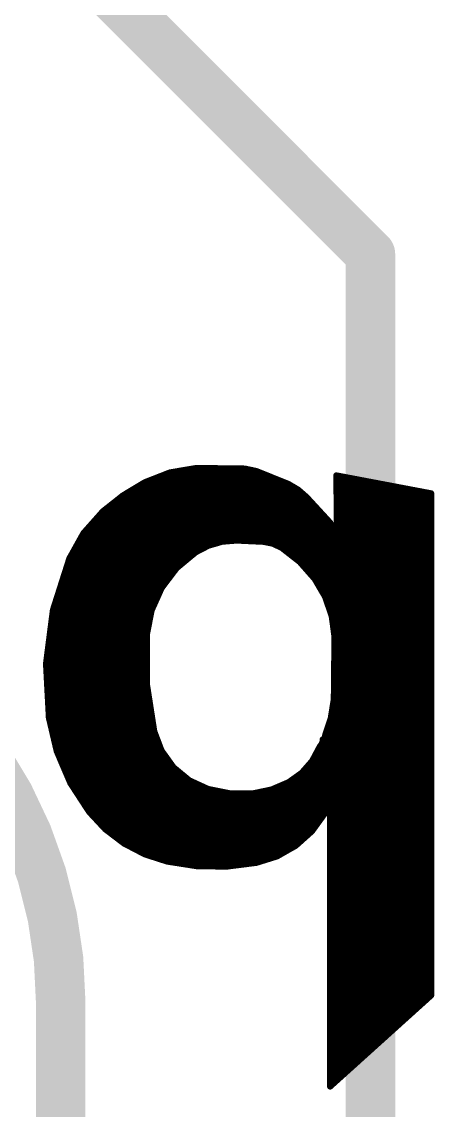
# Model space of a CAD drawing. Extents: x 0 to 48, y -23 to 79.
# Drawn here: x 30.32 to 32.012, y 39.672 to 44.133 of the extents above; entities that cross this region are included whole.
import ezdxf

# ---------------------------------------------------------------- set-up
doc = ezdxf.new("R2010")
doc.units = 0
for name, color, linetype in [('1', 12, 'CONTINUOUS'), ('16', 132, 'CONTINUOUS'), ('22', 40, 'CONTINUOUS')]:
    doc.layers.add(name, color=color, linetype=linetype)

msp = doc.modelspace()

# ---------------------------------------------------------------- linework, layer by layer
at = {"layer": '1'}
for points, const_width in [([(30.48, 40.114, 0.4142), (28.684, 41.91)], 0.2032), ([(30.5308, 40.114, 1), (30.4292, 40.114)], 0.1016), ([(30.4292, 40.114, 1), (30.5308, 40.114)], 0.1016)]:
    msp.add_lwpolyline(points, format="xyb", dxfattribs=dict(at, const_width=const_width))
at = {"layer": '1', "const_width": 0.2032}
msp.add_lwpolyline([(30.48, 31.006), (30.48, 40.114)], dxfattribs=at)
at = {"layer": '16', "const_width": 0.2032}
for points in [[(31.75, 43.18), (29.21, 45.72)], [(31.75, 13.843), (31.75, 43.18)]]:
    msp.add_lwpolyline(points, dxfattribs=at)
at = {"layer": '16', "const_width": 0.1016}
for points in [[(31.8008, 43.18, 1), (31.6992, 43.18)], [(31.7141, 43.1441, 1), (31.7859, 43.2159)]]:
    msp.add_lwpolyline(points, format="xyb", dxfattribs=at)
at = {"layer": '22', "const_width": 0.0254}
for points in [[(30.9278, 42.2853), (30.8254, 42.2453)], [(31.0363, 42.3037), (30.9278, 42.2853)], [(30.9613, 42.291), (31.2826, 42.291)], [(31.2344, 42.3012), (31.0363, 42.3037)], [(31.2826, 42.291), (31.2344, 42.3012)], [(31.4147, 42.2377), (31.2826, 42.291)], [(30.8254, 42.2453), (30.7352, 42.1912)], [(30.8169, 42.2402), (31.4085, 42.2402)], [(30.8773, 42.2656), (31.3456, 42.2656)], [(31.454, 42.2144), (31.4147, 42.2377)], [(31.6103, 42.2732), (31.6128, 42.0726)], [(31.9989, 42.1996), (31.6103, 42.2732)], [(31.6104, 42.2656), (31.6504, 42.2656)], [(31.6107, 42.2402), (31.7845, 42.2402)], [(30.7352, 42.1912), (30.6527, 42.1259)], [(30.7329, 42.1894), (31.4826, 42.1894)], [(30.7745, 42.2148), (31.4535, 42.2148)], [(31.4884, 42.1843), (31.454, 42.2144)], [(31.611, 42.2148), (31.9186, 42.2148)], [(31.6113, 42.1894), (31.9989, 42.1894)], [(31.9989, 40.1422), (31.9989, 42.1996)], [(30.7008, 42.164), (31.5071, 42.164)], [(31.5773, 42.0878), (31.4884, 42.1843)], [(31.6117, 42.164), (31.9989, 42.164)], [(30.6527, 42.1259), (30.5736, 42.0369)], [(30.6414, 42.1132), (31.5539, 42.1132)], [(30.6687, 42.1386), (31.5305, 42.1386)], [(31.612, 42.1386), (31.9989, 42.1386)], [(31.6123, 42.1132), (31.9989, 42.1132)], [(30.5962, 42.0624), (31.6001, 42.0624)], [(30.6188, 42.0878), (31.5773, 42.0878)], [(31.6001, 42.0624), (31.5773, 42.0878)], [(31.6052, 42.0649), (31.6001, 42.0624)], [(31.6001, 42.0624), (31.9989, 42.0624)], [(31.6128, 42.0726), (31.6052, 42.0649)], [(31.6126, 42.0878), (31.9989, 42.0878)], [(30.5736, 42.0369), (30.5156, 41.9329)], [(30.5595, 42.0116), (31.9989, 42.0116)], [(30.5737, 42.037), (31.9989, 42.037)], [(30.5453, 41.9862), (31.0885, 41.9862)], [(31.0337, 41.9583), (31.086, 41.9855)], [(31.086, 41.9855), (31.1426, 42.0018)], [(31.1426, 42.0018), (31.2014, 42.0065)], [(31.2014, 42.0065), (31.3106, 42.0014)], [(31.3106, 42.0014), (31.3503, 41.9935)], [(31.3503, 41.9935), (31.3868, 41.976)], [(31.3655, 41.9862), (31.9989, 41.9862)], [(31.3868, 41.976), (31.46, 41.9188)], [(30.5156, 41.9329), (30.4482, 41.7216)], [(30.517, 41.9354), (31.0061, 41.9354)], [(30.5312, 41.9608), (31.0385, 41.9608)], [(30.9556, 41.8934), (31.0337, 41.9583)], [(31.4063, 41.9608), (31.9989, 41.9608)], [(31.4388, 41.9354), (31.9989, 41.9354)], [(30.5002, 41.8846), (30.9489, 41.8846)], [(30.5083, 41.91), (30.9755, 41.91)], [(30.8942, 41.8126), (30.9556, 41.8934)], [(31.46, 41.9188), (31.5214, 41.849)], [(31.4678, 41.91), (31.9989, 41.91)], [(31.4901, 41.8846), (31.9989, 41.8846)], [(30.484, 41.8338), (30.9103, 41.8338)], [(30.4921, 41.8592), (30.9296, 41.8592)], [(31.5124, 41.8592), (31.9989, 41.8592)], [(31.5214, 41.849), (31.564, 41.7762)], [(31.5303, 41.8338), (31.9989, 41.8338)], [(30.4759, 41.8084), (30.8923, 41.8084)], [(30.8526, 41.72), (30.8942, 41.8126)], [(31.5451, 41.8084), (31.9989, 41.8084)], [(30.4597, 41.7576), (30.8695, 41.7576)], [(30.4678, 41.783), (30.8809, 41.783)], [(31.56, 41.783), (31.9989, 41.783)], [(31.564, 41.7762), (31.5914, 41.6964)], [(31.5704, 41.7576), (31.9989, 41.7576)], [(30.4482, 41.7216), (30.4199, 41.5016)], [(30.4463, 41.7068), (30.8501, 41.7068)], [(30.4516, 41.7322), (30.8581, 41.7322)], [(30.8331, 41.6204), (30.8526, 41.72)], [(31.5791, 41.7322), (31.9989, 41.7322)], [(31.5878, 41.7068), (31.9989, 41.7068)], [(30.4398, 41.656), (30.8401, 41.656)], [(30.443, 41.6814), (30.8451, 41.6814)], [(31.5914, 41.6964), (31.6027, 41.6128)], [(31.5935, 41.6814), (31.9989, 41.6814)], [(31.5969, 41.656), (31.9989, 41.656)], [(30.4365, 41.6306), (30.8351, 41.6306)], [(30.8328, 41.4211), (30.8331, 41.6204)], [(31.6027, 41.6128), (31.6001, 41.3563)], [(31.6003, 41.6306), (31.9989, 41.6306)], [(30.43, 41.5798), (30.833, 41.5798)], [(30.4332, 41.6052), (30.8331, 41.6052)], [(31.6024, 41.5798), (31.9989, 41.5798)], [(31.6026, 41.6052), (31.9989, 41.6052)], [(30.4234, 41.529), (30.8329, 41.529)], [(30.4267, 41.5544), (30.833, 41.5544)], [(31.6019, 41.529), (31.9989, 41.529)], [(31.6021, 41.5544), (31.9989, 41.5544)], [(30.4199, 41.5016), (30.4317, 41.2801)], [(30.4202, 41.5036), (30.8329, 41.5036)], [(30.4212, 41.4782), (30.8329, 41.4782)], [(31.6013, 41.4782), (31.9989, 41.4782)], [(31.6016, 41.5036), (31.9989, 41.5036)], [(30.4225, 41.4528), (30.8328, 41.4528)], [(31.6011, 41.4528), (31.9989, 41.4528)], [(30.4239, 41.4274), (30.8328, 41.4274)], [(30.4252, 41.402), (30.8358, 41.402)], [(30.8635, 41.2242), (30.8328, 41.4211)], [(31.6006, 41.402), (31.9989, 41.402)], [(31.6008, 41.4274), (31.9989, 41.4274)], [(30.4266, 41.3766), (30.8397, 41.3766)], [(30.4279, 41.3512), (30.8437, 41.3512)], [(31.6001, 41.3563), (31.5874, 41.2775)], [(31.5993, 41.3512), (31.9989, 41.3512)], [(31.6003, 41.3766), (31.9989, 41.3766)], [(30.4293, 41.3258), (30.8476, 41.3258)], [(30.4306, 41.3004), (30.8516, 41.3004)], [(31.5911, 41.3004), (31.9989, 41.3004)], [(31.5952, 41.3258), (31.9989, 41.3258)], [(30.4317, 41.2801), (30.464, 41.1425)], [(30.4329, 41.275), (30.8556, 41.275)], [(31.5874, 41.2775), (31.5646, 41.209)], [(31.5866, 41.275), (31.9989, 41.275)], [(30.4389, 41.2496), (30.8595, 41.2496)], [(30.4448, 41.2242), (30.8635, 41.2242)], [(30.8935, 41.1453), (30.8635, 41.2242)], [(31.5646, 41.209), (31.5641, 41.2053)], [(31.5697, 41.2242), (31.9989, 41.2242)], [(31.5781, 41.2496), (31.9989, 41.2496)], [(30.4508, 41.1988), (30.8731, 41.1988)], [(30.4567, 41.1734), (30.8828, 41.1734)], [(31.5468, 41.1683), (31.5417, 41.1607)], [(31.5524, 41.1764), (31.5468, 41.1683)], [(31.5503, 41.1734), (31.562, 41.1734)], [(31.5544, 41.1861), (31.5524, 41.1764)], [(31.562, 41.1836), (31.5544, 41.1912)], [(31.5544, 41.1912), (31.5544, 41.1861)], [(31.562, 40.8864), (31.562, 41.1836)], [(31.5641, 41.2053), (31.5655, 41.2018)], [(31.5655, 41.2018), (31.5685, 41.1994)], [(31.5685, 41.1994), (31.5722, 41.1988)], [(31.5722, 41.1988), (31.5849, 41.1988)], [(31.5722, 41.1988), (31.9989, 41.1988)], [(31.5849, 41.1988), (31.5849, 39.7688)], [(31.5849, 41.1734), (31.9989, 41.1734)], [(30.4627, 41.148), (30.8924, 41.148)], [(30.464, 41.1425), (30.5196, 41.0124)], [(30.4725, 41.1226), (30.9098, 41.1226)], [(30.9426, 41.0768), (30.8935, 41.1453)], [(31.5417, 41.1607), (31.511, 41.103)], [(31.5215, 41.1226), (31.562, 41.1226)], [(31.535, 41.148), (31.562, 41.148)], [(31.5849, 41.148), (31.9989, 41.148)], [(31.5849, 41.1226), (31.9989, 41.1226)], [(30.4834, 41.0972), (30.928, 41.0972)], [(31.0078, 41.0231), (30.9426, 41.0768)], [(31.511, 41.103), (31.4679, 41.0538)], [(31.506, 41.0972), (31.562, 41.0972)], [(31.5849, 41.0972), (31.9989, 41.0972)], [(30.4942, 41.0718), (30.9487, 41.0718)], [(30.5051, 41.0464), (30.9795, 41.0464)], [(31.4679, 41.0538), (31.4147, 41.0159)], [(31.4575, 41.0464), (31.562, 41.0464)], [(31.4837, 41.0718), (31.562, 41.0718)], [(31.5849, 41.0718), (31.9989, 41.0718)], [(31.5849, 41.0464), (31.9989, 41.0464)], [(30.5159, 41.021), (31.0124, 41.021)], [(30.5196, 41.0124), (30.5968, 40.894)], [(30.5306, 40.9956), (31.0679, 40.9956)], [(31.0845, 40.988), (31.0078, 41.0231)], [(31.1763, 40.9696), (31.0845, 40.988)], [(31.3446, 40.9859), (31.2699, 40.9702)], [(31.4147, 41.0159), (31.3446, 40.9859)], [(31.3673, 40.9956), (31.562, 40.9956)], [(31.4219, 41.021), (31.562, 41.021)], [(31.5849, 41.021), (31.9989, 41.021)], [(31.5849, 40.9956), (31.9989, 40.9956)], [(30.5471, 40.9702), (31.1733, 40.9702)], [(30.5637, 40.9448), (31.562, 40.9448)], [(31.2699, 40.9702), (31.1763, 40.9696)], [(31.2699, 40.9702), (31.562, 40.9702)], [(31.5849, 40.9702), (31.9989, 40.9702)], [(31.5849, 40.9448), (31.9989, 40.9448)], [(30.5802, 40.9194), (31.562, 40.9194)], [(31.5849, 40.9194), (31.9989, 40.9194)], [(30.5968, 40.894), (30.6626, 40.8233)], [(30.5968, 40.894), (31.562, 40.894)], [(30.6204, 40.8686), (31.5491, 40.8686)], [(31.51, 40.8148), (31.562, 40.8864)], [(31.5849, 40.894), (31.9989, 40.894)], [(31.5849, 40.8686), (31.9989, 40.8686)], [(30.6441, 40.8432), (31.5306, 40.8432)], [(30.6626, 40.8233), (30.7394, 40.7649)], [(30.6699, 40.8178), (31.5122, 40.8178)], [(31.444, 40.7558), (31.51, 40.8148)], [(31.5849, 40.8432), (31.9989, 40.8432)], [(31.5849, 40.8178), (31.9989, 40.8178)], [(30.7032, 40.7924), (31.4849, 40.7924)], [(30.7366, 40.767), (31.4565, 40.767)], [(30.7394, 40.7649), (30.825, 40.7203)], [(31.5849, 40.7924), (31.9989, 40.7924)], [(31.5849, 40.767), (31.9989, 40.767)], [(30.784, 40.7416), (31.4189, 40.7416)], [(30.825, 40.7203), (30.9169, 40.6908)], [(31.3671, 40.7121), (31.444, 40.7558)], [(31.5849, 40.7416), (31.9989, 40.7416)], [(30.8376, 40.7162), (31.3742, 40.7162)], [(30.9169, 40.6908), (31.0382, 40.6719)], [(30.9169, 40.6908), (31.2989, 40.6908)], [(31.0382, 40.6719), (31.1609, 40.6702)], [(31.1609, 40.6702), (31.2826, 40.6857)], [(31.2826, 40.6857), (31.3671, 40.7121)], [(31.5849, 40.7162), (31.9989, 40.7162)], [(31.5849, 40.6908), (31.9989, 40.6908)], [(31.5849, 40.6654), (31.9989, 40.6654)], [(31.5849, 40.64), (31.9989, 40.64)], [(31.5849, 40.6146), (31.9989, 40.6146)], [(31.5849, 40.5892), (31.9989, 40.5892)], [(31.5849, 40.5638), (31.9989, 40.5638)], [(31.5849, 40.5384), (31.9989, 40.5384)], [(31.5849, 40.513), (31.9989, 40.513)], [(31.5849, 40.4876), (31.9989, 40.4876)], [(31.5849, 40.4622), (31.9989, 40.4622)], [(31.5849, 40.4368), (31.9989, 40.4368)], [(31.5849, 40.4114), (31.9989, 40.4114)], [(31.5849, 40.386), (31.9989, 40.386)], [(31.5849, 40.3606), (31.9989, 40.3606)], [(31.5849, 40.3352), (31.9989, 40.3352)], [(31.5849, 40.3098), (31.9989, 40.3098)], [(31.5849, 40.2844), (31.9989, 40.2844)], [(31.5849, 40.259), (31.9989, 40.259)], [(31.5849, 40.2336), (31.9989, 40.2336)], [(31.5849, 40.2082), (31.9989, 40.2082)], [(31.5849, 40.1828), (31.9989, 40.1828)], [(31.5849, 40.1574), (31.9989, 40.1574)], [(31.5849, 39.7688), (31.9989, 40.1422)], [(31.5849, 40.132), (31.9876, 40.132)], [(31.5849, 40.1066), (31.9594, 40.1066)], [(31.5849, 40.0812), (31.9313, 40.0812)], [(31.5849, 40.0558), (31.9031, 40.0558)], [(31.5849, 40.0304), (31.8749, 40.0304)], [(31.5849, 40.005), (31.8468, 40.005)], [(31.5849, 39.9796), (31.8186, 39.9796)], [(31.5849, 39.9542), (31.7905, 39.9542)], [(31.5849, 39.9288), (31.7623, 39.9288)], [(31.5849, 39.9034), (31.7341, 39.9034)], [(31.5849, 39.878), (31.706, 39.878)], [(31.5849, 39.8526), (31.6778, 39.8526)], [(31.5849, 39.8272), (31.6496, 39.8272)], [(31.5849, 39.8018), (31.6215, 39.8018)], [(31.5849, 39.7764), (31.5933, 39.7764)]]:
    msp.add_lwpolyline(points, dxfattribs=at)
at = {"layer": '22', "const_width": 0.0127}
for points in [[(30.9268, 42.2916, 1), (30.9289, 42.2791)], [(30.9302, 42.2794, 1), (30.9255, 42.2913)], [(30.9613, 42.2974, 1), (30.9613, 42.2847)], [(31.0364, 42.31, 1), (31.0362, 42.2974)], [(31.0374, 42.2974, 1), (31.0352, 42.31)], [(31.2357, 42.3074, 1), (31.2331, 42.295)], [(31.2343, 42.2949, 1), (31.2345, 42.3075)], [(31.285, 42.2969, 1), (31.2802, 42.2851)], [(31.2813, 42.2848, 1), (31.2839, 42.2972)], [(31.2826, 42.2847, 1), (31.2826, 42.2974)], [(30.8169, 42.2465, 1), (30.8169, 42.2339)], [(30.8231, 42.2512, 1), (30.8277, 42.2394)], [(30.8287, 42.2399, 1), (30.8221, 42.2507)], [(30.8773, 42.2719, 1), (30.8773, 42.2593)], [(31.3456, 42.2593, 1), (31.3456, 42.2719)], [(31.4179, 42.2432, 1), (31.4115, 42.2322)], [(31.4085, 42.2339, 1), (31.4085, 42.2465)], [(31.4123, 42.2318, 1), (31.4171, 42.2436)], [(31.6166, 42.2733, 1), (31.604, 42.2731)], [(31.6115, 42.2794, 1), (31.6091, 42.267)], [(31.6104, 42.2719, 1), (31.6104, 42.2593)], [(31.6107, 42.2465, 1), (31.6107, 42.2339)], [(31.6504, 42.2593, 1), (31.6504, 42.2719)], [(31.7845, 42.2339, 1), (31.7845, 42.2465)], [(30.7329, 42.1957, 1), (30.7329, 42.1831)], [(30.7319, 42.1967, 1), (30.7384, 42.1858)], [(30.7391, 42.1862, 1), (30.7312, 42.1962)], [(30.7745, 42.2212, 1), (30.7745, 42.2085)], [(31.4582, 42.2192, 1), (31.4499, 42.2097)], [(31.4508, 42.209, 1), (31.4573, 42.2199)], [(31.4535, 42.2085, 1), (31.4535, 42.2212)], [(31.4826, 42.1831, 1), (31.4826, 42.1957)], [(31.611, 42.2212, 1), (31.611, 42.2085)], [(31.6113, 42.1957, 1), (31.6113, 42.1831)], [(31.9186, 42.2085, 1), (31.9186, 42.2212)], [(32.0053, 42.1996, 1), (31.9926, 42.1996)], [(31.9977, 42.1934, 1), (32.0001, 42.2058)], [(31.9989, 42.1831, 1), (31.9989, 42.1957)], [(30.7008, 42.1703, 1), (30.7008, 42.1577)], [(31.4931, 42.1886, 1), (31.4837, 42.18)], [(31.4842, 42.1795, 1), (31.4926, 42.1891)], [(31.5071, 42.1577, 1), (31.5071, 42.1703)], [(31.6117, 42.1703, 1), (31.6117, 42.1577)], [(31.9989, 42.1577, 1), (31.9989, 42.1703)], [(30.6414, 42.1195, 1), (30.6414, 42.1069)], [(30.6488, 42.1309, 1), (30.6566, 42.1209)], [(30.6574, 42.1217, 1), (30.648, 42.1301)], [(30.6687, 42.145, 1), (30.6687, 42.1323)], [(31.5305, 42.1323, 1), (31.5305, 42.145)], [(31.5539, 42.1069, 1), (31.5539, 42.1195)], [(31.612, 42.145, 1), (31.612, 42.1323)], [(31.6123, 42.1195, 1), (31.6123, 42.1069)], [(31.9989, 42.1323, 1), (31.9989, 42.145)], [(31.9989, 42.1069, 1), (31.9989, 42.1195)], [(30.5962, 42.0688, 1), (30.5962, 42.0561)], [(30.6188, 42.0941, 1), (30.6188, 42.0815)], [(31.582, 42.092, 1), (31.5726, 42.0836)], [(31.5726, 42.0835, 1), (31.582, 42.0921)], [(31.5773, 42.0815, 1), (31.5773, 42.0941)], [(31.6001, 42.0688, 1), (31.6001, 42.0561)], [(31.5973, 42.0681, 1), (31.6029, 42.0567)], [(31.5954, 42.0582, 1), (31.6048, 42.0666)], [(31.6007, 42.0694, 1), (31.6097, 42.0604)], [(31.6001, 42.0561, 1), (31.6001, 42.0688)], [(31.608, 42.0592, 1), (31.6024, 42.0706)], [(31.6126, 42.0941, 1), (31.6126, 42.0815)], [(31.6065, 42.0725, 1), (31.6191, 42.0727)], [(31.6173, 42.0681, 1), (31.6083, 42.0771)], [(31.9989, 42.0815, 1), (31.9989, 42.0941)], [(31.9989, 42.0561, 1), (31.9989, 42.0688)], [(30.5595, 42.0179, 1), (30.5595, 42.0053)], [(30.5688, 42.0411, 1), (30.5783, 42.0327)], [(30.5737, 42.0433, 1), (30.5737, 42.0307)], [(30.5791, 42.0338, 1), (30.568, 42.04)], [(31.9989, 42.0307, 1), (31.9989, 42.0433)], [(31.9989, 42.0053, 1), (31.9989, 42.0179)], [(30.5453, 41.9926, 1), (30.5453, 41.9799)], [(31.0842, 41.9916, 1), (31.0878, 41.9794)], [(31.0889, 41.9798, 1), (31.0831, 41.9911)], [(31.0885, 41.9799, 1), (31.0885, 41.9926)], [(31.1421, 42.0081, 1), (31.1432, 41.9954)], [(31.1444, 41.9957, 1), (31.1409, 42.0079)], [(31.2017, 42.0128, 1), (31.2011, 42.0002)], [(31.2019, 42.0002, 1), (31.2009, 42.0128)], [(31.3118, 42.0076, 1), (31.3094, 41.9952)], [(31.3103, 41.9951, 1), (31.3109, 42.0077)], [(31.353, 41.9992, 1), (31.3475, 41.9877)], [(31.349, 41.9872, 1), (31.3515, 41.9997)], [(31.3655, 41.9926, 1), (31.3655, 41.9799)], [(31.3907, 41.981, 1), (31.3829, 41.971)], [(31.3841, 41.9703, 1), (31.3895, 41.9817)], [(31.9989, 41.9799, 1), (31.9989, 41.9926)], [(30.5101, 41.936, 1), (30.5211, 41.9298)], [(30.5216, 41.931, 1), (30.5096, 41.9348)], [(30.517, 41.9417, 1), (30.517, 41.9291)], [(30.5312, 41.9671, 1), (30.5312, 41.9545)], [(31.0061, 41.9291, 1), (31.0061, 41.9417)], [(31.0308, 41.9639, 1), (31.0366, 41.9527)], [(31.0378, 41.9534, 1), (31.0296, 41.9632)], [(31.0385, 41.9545, 1), (31.0385, 41.9671)], [(31.4063, 41.9671, 1), (31.4063, 41.9545)], [(31.4388, 41.9417, 1), (31.4388, 41.9291)], [(31.9989, 41.9545, 1), (31.9989, 41.9671)], [(31.9989, 41.9291, 1), (31.9989, 41.9417)], [(30.5002, 41.8909, 1), (30.5002, 41.8783)], [(30.5083, 41.9164, 1), (30.5083, 41.9037)], [(30.9489, 41.8783, 1), (30.9489, 41.8909)], [(30.9516, 41.8983, 1), (30.9597, 41.8886)], [(30.9607, 41.8896, 1), (30.9506, 41.8973)], [(30.9755, 41.9037, 1), (30.9755, 41.9164)], [(31.4648, 41.923, 1), (31.4553, 41.9146)], [(31.4561, 41.9138, 1), (31.464, 41.9238)], [(31.4678, 41.9164, 1), (31.4678, 41.9037)], [(31.4901, 41.8909, 1), (31.4901, 41.8783)], [(31.9989, 41.9037, 1), (31.9989, 41.9164)], [(31.9989, 41.8783, 1), (31.9989, 41.8909)], [(30.484, 41.8402, 1), (30.484, 41.8275)], [(30.4921, 41.8655, 1), (30.4921, 41.8529)], [(30.9103, 41.8275, 1), (30.9103, 41.8402)], [(30.9296, 41.8529, 1), (30.9296, 41.8655)], [(31.5124, 41.8655, 1), (31.5124, 41.8529)], [(31.5269, 41.8522, 1), (31.5159, 41.8458)], [(31.5166, 41.8448, 1), (31.5262, 41.8532)], [(31.5303, 41.8402, 1), (31.5303, 41.8275)], [(31.9989, 41.8529, 1), (31.9989, 41.8655)], [(31.9989, 41.8275, 1), (31.9989, 41.8402)], [(30.4759, 41.8147, 1), (30.4759, 41.8021)], [(30.8891, 41.8165, 1), (30.8993, 41.8088)], [(30.9, 41.81, 1), (30.8884, 41.8152)], [(30.8923, 41.8021, 1), (30.8923, 41.8147)], [(31.5451, 41.8147, 1), (31.5451, 41.8021)], [(31.9989, 41.8021, 1), (31.9989, 41.8147)], [(30.4597, 41.764, 1), (30.4597, 41.7513)], [(30.4678, 41.7893, 1), (30.4678, 41.7767)], [(30.8695, 41.7513, 1), (30.8695, 41.764)], [(30.8809, 41.7767, 1), (30.8809, 41.7893)], [(31.56, 41.7893, 1), (31.56, 41.7767)], [(31.57, 41.7782, 1), (31.558, 41.7741)], [(31.5585, 41.773, 1), (31.5695, 41.7794)], [(31.5704, 41.764, 1), (31.5704, 41.7513)], [(31.9989, 41.7767, 1), (31.9989, 41.7893)], [(31.9989, 41.7513, 1), (31.9989, 41.764)], [(30.4463, 41.7131, 1), (30.4463, 41.7005)], [(30.4545, 41.7208, 1), (30.4419, 41.7224)], [(30.4421, 41.7235, 1), (30.4542, 41.7197)], [(30.4516, 41.7385, 1), (30.4516, 41.7259)], [(30.8589, 41.7188, 1), (30.8464, 41.7212)], [(30.8469, 41.7226, 1), (30.8584, 41.7174)], [(30.8501, 41.7005, 1), (30.8501, 41.7131)], [(30.8581, 41.7259, 1), (30.8581, 41.7385)], [(31.5791, 41.7385, 1), (31.5791, 41.7259)], [(31.5878, 41.7131, 1), (31.5878, 41.7005)], [(31.9989, 41.7259, 1), (31.9989, 41.7385)], [(31.9989, 41.7005, 1), (31.9989, 41.7131)], [(30.4398, 41.6623, 1), (30.4398, 41.6497)], [(30.443, 41.6878, 1), (30.443, 41.6751)], [(30.8401, 41.6497, 1), (30.8401, 41.6623)], [(30.8451, 41.6751, 1), (30.8451, 41.6878)], [(31.5977, 41.6973, 1), (31.5851, 41.6956)], [(31.5854, 41.6943, 1), (31.5974, 41.6985)], [(31.5935, 41.6878, 1), (31.5935, 41.6751)], [(31.5969, 41.6623, 1), (31.5969, 41.6497)], [(31.9989, 41.6751, 1), (31.9989, 41.6878)], [(31.9989, 41.6497, 1), (31.9989, 41.6623)], [(30.4365, 41.6369, 1), (30.4365, 41.6243)], [(30.8394, 41.6204, 1), (30.8268, 41.6204)], [(30.8269, 41.6216, 1), (30.8393, 41.6192)], [(30.8351, 41.6243, 1), (30.8351, 41.6369)], [(31.6003, 41.6369, 1), (31.6003, 41.6243)], [(31.609, 41.6127, 1), (31.5964, 41.6129)], [(31.9989, 41.6243, 1), (31.9989, 41.6369)], [(30.43, 41.5861, 1), (30.43, 41.5735)], [(30.4332, 41.6116, 1), (30.4332, 41.5989)], [(30.833, 41.5735, 1), (30.833, 41.5861)], [(30.8331, 41.5989, 1), (30.8331, 41.6116)], [(31.6024, 41.5861, 1), (31.6024, 41.5735)], [(31.6026, 41.6116, 1), (31.6026, 41.5989)], [(31.5964, 41.612, 1), (31.609, 41.6136)], [(31.9989, 41.5989, 1), (31.9989, 41.6116)], [(31.9989, 41.5735, 1), (31.9989, 41.5861)], [(30.4234, 41.5354, 1), (30.4234, 41.5227)], [(30.4267, 41.5607, 1), (30.4267, 41.5481)], [(30.8329, 41.5227, 1), (30.8329, 41.5354)], [(30.833, 41.5481, 1), (30.833, 41.5607)], [(31.6019, 41.5354, 1), (31.6019, 41.5227)], [(31.6021, 41.5607, 1), (31.6021, 41.5481)], [(31.9989, 41.5481, 1), (31.9989, 41.5607)], [(31.9989, 41.5227, 1), (31.9989, 41.5354)], [(30.4263, 41.5019, 1), (30.4136, 41.5013)], [(30.4136, 41.5024, 1), (30.4262, 41.5008)], [(30.4202, 41.5099, 1), (30.4202, 41.4973)], [(30.4212, 41.4845, 1), (30.4212, 41.4719)], [(30.8329, 41.4973, 1), (30.8329, 41.5099)], [(30.8329, 41.4719, 1), (30.8329, 41.4845)], [(31.6013, 41.4845, 1), (31.6013, 41.4719)], [(31.6016, 41.5099, 1), (31.6016, 41.4973)], [(31.9989, 41.4973, 1), (31.9989, 41.5099)], [(31.9989, 41.4719, 1), (31.9989, 41.4845)], [(30.4225, 41.4592, 1), (30.4225, 41.4465)], [(30.8328, 41.4465, 1), (30.8328, 41.4592)], [(31.6011, 41.4592, 1), (31.6011, 41.4465)], [(31.9989, 41.4465, 1), (31.9989, 41.4592)], [(30.4239, 41.4337, 1), (30.4239, 41.4211)], [(30.4252, 41.4083, 1), (30.4252, 41.3957)], [(30.8264, 41.4211, 1), (30.8391, 41.4211)], [(30.839, 41.4221, 1), (30.8265, 41.4201)], [(30.8328, 41.4211, 1), (30.8328, 41.4337)], [(30.8358, 41.3957, 1), (30.8358, 41.4083)], [(31.6006, 41.4083, 1), (31.6006, 41.3957)], [(31.6008, 41.4337, 1), (31.6008, 41.4211)], [(31.9989, 41.4211, 1), (31.9989, 41.4337)], [(31.9989, 41.3957, 1), (31.9989, 41.4083)], [(30.4266, 41.383, 1), (30.4266, 41.3703)], [(30.4279, 41.3575, 1), (30.4279, 41.3449)], [(30.8397, 41.3703, 1), (30.8397, 41.383)], [(30.8437, 41.3449, 1), (30.8437, 41.3575)], [(31.5993, 41.3575, 1), (31.5993, 41.3449)], [(31.5938, 41.3564, 1), (31.6064, 41.3562)], [(31.6064, 41.3553, 1), (31.5938, 41.3573)], [(31.6003, 41.383, 1), (31.6003, 41.3703)], [(31.9989, 41.3703, 1), (31.9989, 41.383)], [(31.9989, 41.3449, 1), (31.9989, 41.3575)], [(30.4293, 41.3321, 1), (30.4293, 41.3195)], [(30.4306, 41.3068, 1), (30.4306, 41.2941)], [(30.8476, 41.3195, 1), (30.8476, 41.3321)], [(30.8516, 41.2941, 1), (30.8516, 41.3068)], [(31.5911, 41.3068, 1), (31.5911, 41.2941)], [(31.5952, 41.3321, 1), (31.5952, 41.3195)], [(31.9989, 41.3195, 1), (31.9989, 41.3321)], [(31.9989, 41.2941, 1), (31.9989, 41.3068)], [(30.4379, 41.2816, 1), (30.4255, 41.2786)], [(30.4254, 41.2798, 1), (30.438, 41.2804)], [(30.4329, 41.2813, 1), (30.4329, 41.2687)], [(30.8556, 41.2687, 1), (30.8556, 41.2813)], [(31.5866, 41.2813, 1), (31.5866, 41.2687)], [(31.5811, 41.2785, 1), (31.5937, 41.2765)], [(31.5934, 41.2755, 1), (31.5814, 41.2795)], [(31.9989, 41.2687, 1), (31.9989, 41.2813)], [(30.4389, 41.2559, 1), (30.4389, 41.2433)], [(30.4448, 41.2306, 1), (30.4448, 41.2179)], [(30.8694, 41.2265, 1), (30.8576, 41.2219)], [(30.8572, 41.2232, 1), (30.8698, 41.2252)], [(30.8595, 41.2433, 1), (30.8595, 41.2559)], [(30.8635, 41.2179, 1), (30.8635, 41.2306)], [(31.5709, 41.2082, 1), (31.5583, 41.2098)], [(31.5697, 41.2306, 1), (31.5697, 41.2179)], [(31.5781, 41.2559, 1), (31.5781, 41.2433)], [(31.9989, 41.2433, 1), (31.9989, 41.2559)], [(31.9989, 41.2179, 1), (31.9989, 41.2306)], [(30.4508, 41.2051, 1), (30.4508, 41.1925)], [(30.4567, 41.1797, 1), (30.4567, 41.1671)], [(30.8731, 41.1925, 1), (30.8731, 41.2051)], [(30.8828, 41.1671, 1), (30.8828, 41.1797)], [(31.5416, 41.1719, 1), (31.552, 41.1647)], [(31.5521, 41.1648, 1), (31.5415, 41.1718)], [(31.5503, 41.1797, 1), (31.5503, 41.1671)], [(31.5462, 41.1777, 1), (31.5586, 41.1752)], [(31.5576, 41.1728, 1), (31.5472, 41.18)], [(31.5589, 41.1957, 1), (31.5499, 41.1867)], [(31.5608, 41.1912, 1), (31.548, 41.1912)], [(31.548, 41.1861, 1), (31.5608, 41.1861)], [(31.5606, 41.1848, 1), (31.5482, 41.1874)], [(31.5684, 41.1836, 1), (31.5556, 41.1836)], [(31.5575, 41.1791, 1), (31.5665, 41.1881)], [(31.57, 41.2076, 1), (31.5582, 41.2029)], [(31.5578, 41.2061, 1), (31.5704, 41.2044)], [(31.5586, 41.211, 1), (31.5706, 41.207)], [(31.5695, 41.2067, 1), (31.5616, 41.1968)], [(31.5596, 41.1994, 1), (31.5714, 41.2041)], [(31.562, 41.1671, 1), (31.562, 41.1797)], [(31.5695, 41.2057, 1), (31.5675, 41.1931)], [(31.5645, 41.1944, 1), (31.5724, 41.2044)], [(31.5722, 41.2051, 1), (31.5722, 41.1925)], [(31.5722, 41.2051, 1), (31.5722, 41.1925)], [(31.5712, 41.1925, 1), (31.5732, 41.2051)], [(31.5913, 41.1988, 1), (31.5785, 41.1988)], [(31.5849, 41.1797, 1), (31.5849, 41.1671)], [(31.5849, 41.1925, 1), (31.5849, 41.2051)], [(31.9989, 41.1925, 1), (31.9989, 41.2051)], [(31.9989, 41.1671, 1), (31.9989, 41.1797)], [(30.4627, 41.1544, 1), (30.4627, 41.1417)], [(30.4698, 41.1449, 1), (30.4582, 41.14)], [(30.4578, 41.141, 1), (30.4702, 41.1439)], [(30.4725, 41.1289, 1), (30.4725, 41.1163)], [(30.8986, 41.149, 1), (30.8883, 41.1416)], [(30.8875, 41.1431, 1), (30.8994, 41.1476)], [(30.8924, 41.1417, 1), (30.8924, 41.1544)], [(30.9098, 41.1163, 1), (30.9098, 41.1289)], [(31.5215, 41.1289, 1), (31.5215, 41.1163)], [(31.535, 41.1544, 1), (31.535, 41.1417)], [(31.5364, 41.1642, 1), (31.547, 41.1572)], [(31.5473, 41.1577, 1), (31.5361, 41.1637)], [(31.562, 41.1417, 1), (31.562, 41.1544)], [(31.562, 41.1163, 1), (31.562, 41.1289)], [(31.5849, 41.1544, 1), (31.5849, 41.1417)], [(31.5849, 41.1289, 1), (31.5849, 41.1163)], [(31.9989, 41.1417, 1), (31.9989, 41.1544)], [(31.9989, 41.1163, 1), (31.9989, 41.1289)], [(30.4834, 41.1035, 1), (30.4834, 41.0909)], [(30.928, 41.0909, 1), (30.928, 41.1035)], [(30.9467, 41.0817, 1), (30.9386, 41.0719)], [(30.9375, 41.0731, 1), (30.9478, 41.0805)], [(31.506, 41.1035, 1), (31.506, 41.0909)], [(31.5054, 41.106, 1), (31.5166, 41.1)], [(31.5158, 41.0988, 1), (31.5063, 41.1072)], [(31.562, 41.0909, 1), (31.562, 41.1035)], [(31.5849, 41.1035, 1), (31.5849, 41.0909)], [(31.9989, 41.0909, 1), (31.9989, 41.1035)], [(30.4942, 41.0782, 1), (30.4942, 41.0655)], [(30.5051, 41.0527, 1), (30.5051, 41.0401)], [(30.9487, 41.0655, 1), (30.9487, 41.0782)], [(30.9795, 41.0401, 1), (30.9795, 41.0527)], [(31.4575, 41.0527, 1), (31.4575, 41.0401)], [(31.4632, 41.058, 1), (31.4727, 41.0497)], [(31.4716, 41.0487, 1), (31.4642, 41.059)], [(31.4837, 41.0782, 1), (31.4837, 41.0655)], [(31.562, 41.0655, 1), (31.562, 41.0782)], [(31.562, 41.0401, 1), (31.562, 41.0527)], [(31.5849, 41.0782, 1), (31.5849, 41.0655)], [(31.5849, 41.0527, 1), (31.5849, 41.0401)], [(31.9989, 41.0655, 1), (31.9989, 41.0782)], [(31.9989, 41.0401, 1), (31.9989, 41.0527)], [(30.5159, 41.0273, 1), (30.5159, 41.0147)], [(30.5249, 41.0159, 1), (30.5143, 41.009)], [(30.5138, 41.01, 1), (30.5254, 41.0149)], [(30.5306, 41.002, 1), (30.5306, 40.9893)], [(31.0104, 41.0289, 1), (31.0051, 41.0173)], [(31.0037, 41.0182, 1), (31.0118, 41.028)], [(31.0124, 41.0147, 1), (31.0124, 41.0273)], [(31.0679, 40.9893, 1), (31.0679, 41.002)], [(31.0857, 40.9942, 1), (31.0833, 40.9818)], [(31.0819, 40.9822, 1), (31.0871, 40.9938)], [(31.3421, 40.9917, 1), (31.3471, 40.98)], [(31.3459, 40.9797, 1), (31.3433, 40.9921)], [(31.3673, 41.002, 1), (31.3673, 40.9893)], [(31.411, 41.0211, 1), (31.4184, 41.0107)], [(31.4172, 41.0101, 1), (31.4122, 41.0217)], [(31.4219, 41.0273, 1), (31.4219, 41.0147)], [(31.562, 41.0147, 1), (31.562, 41.0273)], [(31.562, 40.9893, 1), (31.562, 41.002)], [(31.5849, 41.002, 1), (31.5849, 40.9893)], [(31.5849, 41.0273, 1), (31.5849, 41.0147)], [(31.9989, 41.0147, 1), (31.9989, 41.0273)], [(31.9989, 40.9893, 1), (31.9989, 41.002)], [(30.5471, 40.9766, 1), (30.5471, 40.9639)], [(30.5637, 40.9511, 1), (30.5637, 40.9385)], [(31.1762, 40.976, 1), (31.1763, 40.9633)], [(31.1733, 40.9639, 1), (31.1733, 40.9766)], [(31.175, 40.9634, 1), (31.1775, 40.9758)], [(31.2699, 40.9766, 1), (31.2699, 40.9639)], [(31.2686, 40.9764, 1), (31.2712, 40.964)], [(31.2699, 40.9639, 1), (31.2699, 40.9765)], [(31.562, 40.9639, 1), (31.562, 40.9766)], [(31.562, 40.9385, 1), (31.562, 40.9511)], [(31.5849, 40.9766, 1), (31.5849, 40.9639)], [(31.5849, 40.9511, 1), (31.5849, 40.9385)], [(31.9989, 40.9639, 1), (31.9989, 40.9766)], [(31.9989, 40.9385, 1), (31.9989, 40.9511)], [(30.5802, 40.9258, 1), (30.5802, 40.9131)], [(31.562, 40.9131, 1), (31.562, 40.9258)], [(31.5849, 40.9258, 1), (31.5849, 40.9131)], [(31.9989, 40.9131, 1), (31.9989, 40.9258)], [(30.5968, 40.9004, 1), (30.5968, 40.8877)], [(30.6014, 40.8983, 1), (30.5922, 40.8897)], [(30.5915, 40.8905, 1), (30.6021, 40.8975)], [(30.6204, 40.8749, 1), (30.6204, 40.8623)], [(31.5491, 40.8623, 1), (31.5491, 40.8749)], [(31.5556, 40.8864, 1), (31.5684, 40.8864)], [(31.5671, 40.8827, 1), (31.5569, 40.8901)], [(31.562, 40.8877, 1), (31.562, 40.9004)], [(31.5849, 40.9004, 1), (31.5849, 40.8877)], [(31.5849, 40.8749, 1), (31.5849, 40.8623)], [(31.9989, 40.8877, 1), (31.9989, 40.9004)], [(31.9989, 40.8623, 1), (31.9989, 40.8749)], [(30.6441, 40.8496, 1), (30.6441, 40.8369)], [(30.6664, 40.8284, 1), (30.6587, 40.8183)], [(30.6579, 40.819, 1), (30.6672, 40.8277)], [(30.6699, 40.8242, 1), (30.6699, 40.8115)], [(31.5048, 40.8185, 1), (31.5151, 40.8111)], [(31.5142, 40.8101, 1), (31.5057, 40.8195)], [(31.5122, 40.8115, 1), (31.5122, 40.8242)], [(31.5306, 40.8369, 1), (31.5306, 40.8496)], [(31.5849, 40.8496, 1), (31.5849, 40.8369)], [(31.5849, 40.8242, 1), (31.5849, 40.8115)], [(31.9989, 40.8369, 1), (31.9989, 40.8496)], [(31.9989, 40.8115, 1), (31.9989, 40.8242)], [(30.7032, 40.7987, 1), (30.7032, 40.7861)], [(30.7366, 40.7734, 1), (30.7366, 40.7607)], [(30.7423, 40.7705, 1), (30.7364, 40.7592)], [(30.7355, 40.7598, 1), (30.7432, 40.7699)], [(31.4565, 40.7607, 1), (31.4565, 40.7734)], [(31.4849, 40.7861, 1), (31.4849, 40.7987)], [(31.5849, 40.7734, 1), (31.5849, 40.7607)], [(31.5849, 40.7987, 1), (31.5849, 40.7861)], [(31.9989, 40.7861, 1), (31.9989, 40.7987)], [(31.9989, 40.7607, 1), (31.9989, 40.7734)], [(30.784, 40.748, 1), (30.784, 40.7353)], [(30.8269, 40.7263, 1), (30.823, 40.7142)], [(30.822, 40.7146, 1), (30.8279, 40.7259)], [(31.4189, 40.7353, 1), (31.4189, 40.748)], [(31.4398, 40.7606, 1), (31.4482, 40.7511)], [(31.4471, 40.7503, 1), (31.4409, 40.7614)], [(31.5849, 40.748, 1), (31.5849, 40.7353)], [(31.9989, 40.7353, 1), (31.9989, 40.748)], [(30.8376, 40.7225, 1), (30.8376, 40.7099)], [(30.9179, 40.6971, 1), (30.9159, 40.6845)], [(30.9169, 40.6972, 1), (30.9169, 40.6845)], [(30.915, 40.6848, 1), (30.9188, 40.6968)], [(31.0382, 40.6782, 1), (31.0381, 40.6655)], [(31.0372, 40.6656, 1), (31.0391, 40.6782)], [(31.2807, 40.6918, 1), (31.2845, 40.6796)], [(31.2834, 40.6794, 1), (31.2818, 40.692)], [(31.2989, 40.6845, 1), (31.2989, 40.6972)], [(31.3639, 40.7177, 1), (31.3702, 40.7066)], [(31.3689, 40.7061, 1), (31.3652, 40.7182)], [(31.3742, 40.7099, 1), (31.3742, 40.7225)], [(31.5849, 40.6972, 1), (31.5849, 40.6845)], [(31.5849, 40.7225, 1), (31.5849, 40.7099)], [(31.9989, 40.7099, 1), (31.9989, 40.7225)], [(31.9989, 40.6845, 1), (31.9989, 40.6972)], [(31.1601, 40.6765, 1), (31.1617, 40.6639)], [(31.1608, 40.6638, 1), (31.161, 40.6765)], [(31.5849, 40.6718, 1), (31.5849, 40.6591)], [(31.5849, 40.6463, 1), (31.5849, 40.6337)], [(31.9989, 40.6591, 1), (31.9989, 40.6718)], [(31.9989, 40.6337, 1), (31.9989, 40.6463)], [(31.5849, 40.621, 1), (31.5849, 40.6083)], [(31.5849, 40.5956, 1), (31.5849, 40.5829)], [(31.9989, 40.6083, 1), (31.9989, 40.621)], [(31.9989, 40.5829, 1), (31.9989, 40.5956)], [(31.5849, 40.5448, 1), (31.5849, 40.5321)], [(31.5849, 40.5701, 1), (31.5849, 40.5575)], [(31.9989, 40.5575, 1), (31.9989, 40.5701)], [(31.9989, 40.5321, 1), (31.9989, 40.5448)], [(31.5849, 40.5194, 1), (31.5849, 40.5067)], [(31.9989, 40.5067, 1), (31.9989, 40.5194)], [(31.5849, 40.4686, 1), (31.5849, 40.4559)], [(31.5849, 40.4939, 1), (31.5849, 40.4813)], [(31.9989, 40.4813, 1), (31.9989, 40.4939)], [(31.9989, 40.4559, 1), (31.9989, 40.4686)], [(31.5849, 40.4432, 1), (31.5849, 40.4305)], [(31.5849, 40.4177, 1), (31.5849, 40.4051)], [(31.9989, 40.4305, 1), (31.9989, 40.4432)], [(31.9989, 40.4051, 1), (31.9989, 40.4177)], [(31.5849, 40.3924, 1), (31.5849, 40.3797)], [(31.5849, 40.367, 1), (31.5849, 40.3543)], [(31.9989, 40.3797, 1), (31.9989, 40.3924)], [(31.9989, 40.3543, 1), (31.9989, 40.367)], [(31.5849, 40.3415, 1), (31.5849, 40.3289)], [(31.9989, 40.3289, 1), (31.9989, 40.3415)], [(31.5849, 40.3162, 1), (31.5849, 40.3035)], [(31.5849, 40.2908, 1), (31.5849, 40.2781)], [(31.9989, 40.3035, 1), (31.9989, 40.3162)], [(31.9989, 40.2781, 1), (31.9989, 40.2908)], [(31.5849, 40.2653, 1), (31.5849, 40.2527)], [(31.5849, 40.24, 1), (31.5849, 40.2273)], [(31.9989, 40.2527, 1), (31.9989, 40.2653)], [(31.9989, 40.2273, 1), (31.9989, 40.24)], [(31.5849, 40.2146, 1), (31.5849, 40.2019)], [(31.5849, 40.1891, 1), (31.5849, 40.1765)], [(31.9989, 40.2019, 1), (31.9989, 40.2146)], [(31.9989, 40.1765, 1), (31.9989, 40.1891)], [(31.5849, 40.1638, 1), (31.5849, 40.1511)], [(32.0032, 40.1375, 1), (31.9946, 40.1469)], [(31.9989, 40.1511, 1), (31.9989, 40.1638)], [(31.5849, 40.1384, 1), (31.5849, 40.1257)], [(31.5849, 40.1129, 1), (31.5849, 40.1003)], [(31.9594, 40.1003, 1), (31.9594, 40.1129)], [(31.9876, 40.1257, 1), (31.9876, 40.1384)], [(31.9926, 40.1422, 1), (32.0053, 40.1422)], [(31.5849, 40.0876, 1), (31.5849, 40.0749)], [(31.5849, 40.0622, 1), (31.5849, 40.0495)], [(31.9031, 40.0495, 1), (31.9031, 40.0622)], [(31.9313, 40.0749, 1), (31.9313, 40.0876)], [(31.5849, 40.0367, 1), (31.5849, 40.0241)], [(31.5849, 40.0114, 1), (31.5849, 39.9987)], [(31.8468, 39.9987, 1), (31.8468, 40.0114)], [(31.8749, 40.0241, 1), (31.8749, 40.0367)], [(31.5849, 39.986, 1), (31.5849, 39.9733)], [(31.8186, 39.9733, 1), (31.8186, 39.986)], [(31.5849, 39.9605, 1), (31.5849, 39.9479)], [(31.5849, 39.9352, 1), (31.5849, 39.9225)], [(31.7623, 39.9225, 1), (31.7623, 39.9352)], [(31.7905, 39.9479, 1), (31.7905, 39.9605)], [(31.5849, 39.9098, 1), (31.5849, 39.8971)], [(31.5849, 39.8843, 1), (31.5849, 39.8717)], [(31.706, 39.8717, 1), (31.706, 39.8843)], [(31.7341, 39.8971, 1), (31.7341, 39.9098)], [(31.5849, 39.859, 1), (31.5849, 39.8463)], [(31.5849, 39.8336, 1), (31.5849, 39.8209)], [(31.6496, 39.8209, 1), (31.6496, 39.8336)], [(31.6778, 39.8463, 1), (31.6778, 39.859)], [(31.5849, 39.8081, 1), (31.5849, 39.7955)], [(31.6215, 39.7955, 1), (31.6215, 39.8081)], [(31.5785, 39.7688, 1), (31.5913, 39.7688)], [(31.5849, 39.7828, 1), (31.5849, 39.7701)], [(31.5806, 39.7735, 1), (31.5892, 39.7641)], [(31.5933, 39.7701, 1), (31.5933, 39.7828)]]:
    msp.add_lwpolyline(points, format="xyb", dxfattribs=at)

doc.saveas('drawing.dxf')
